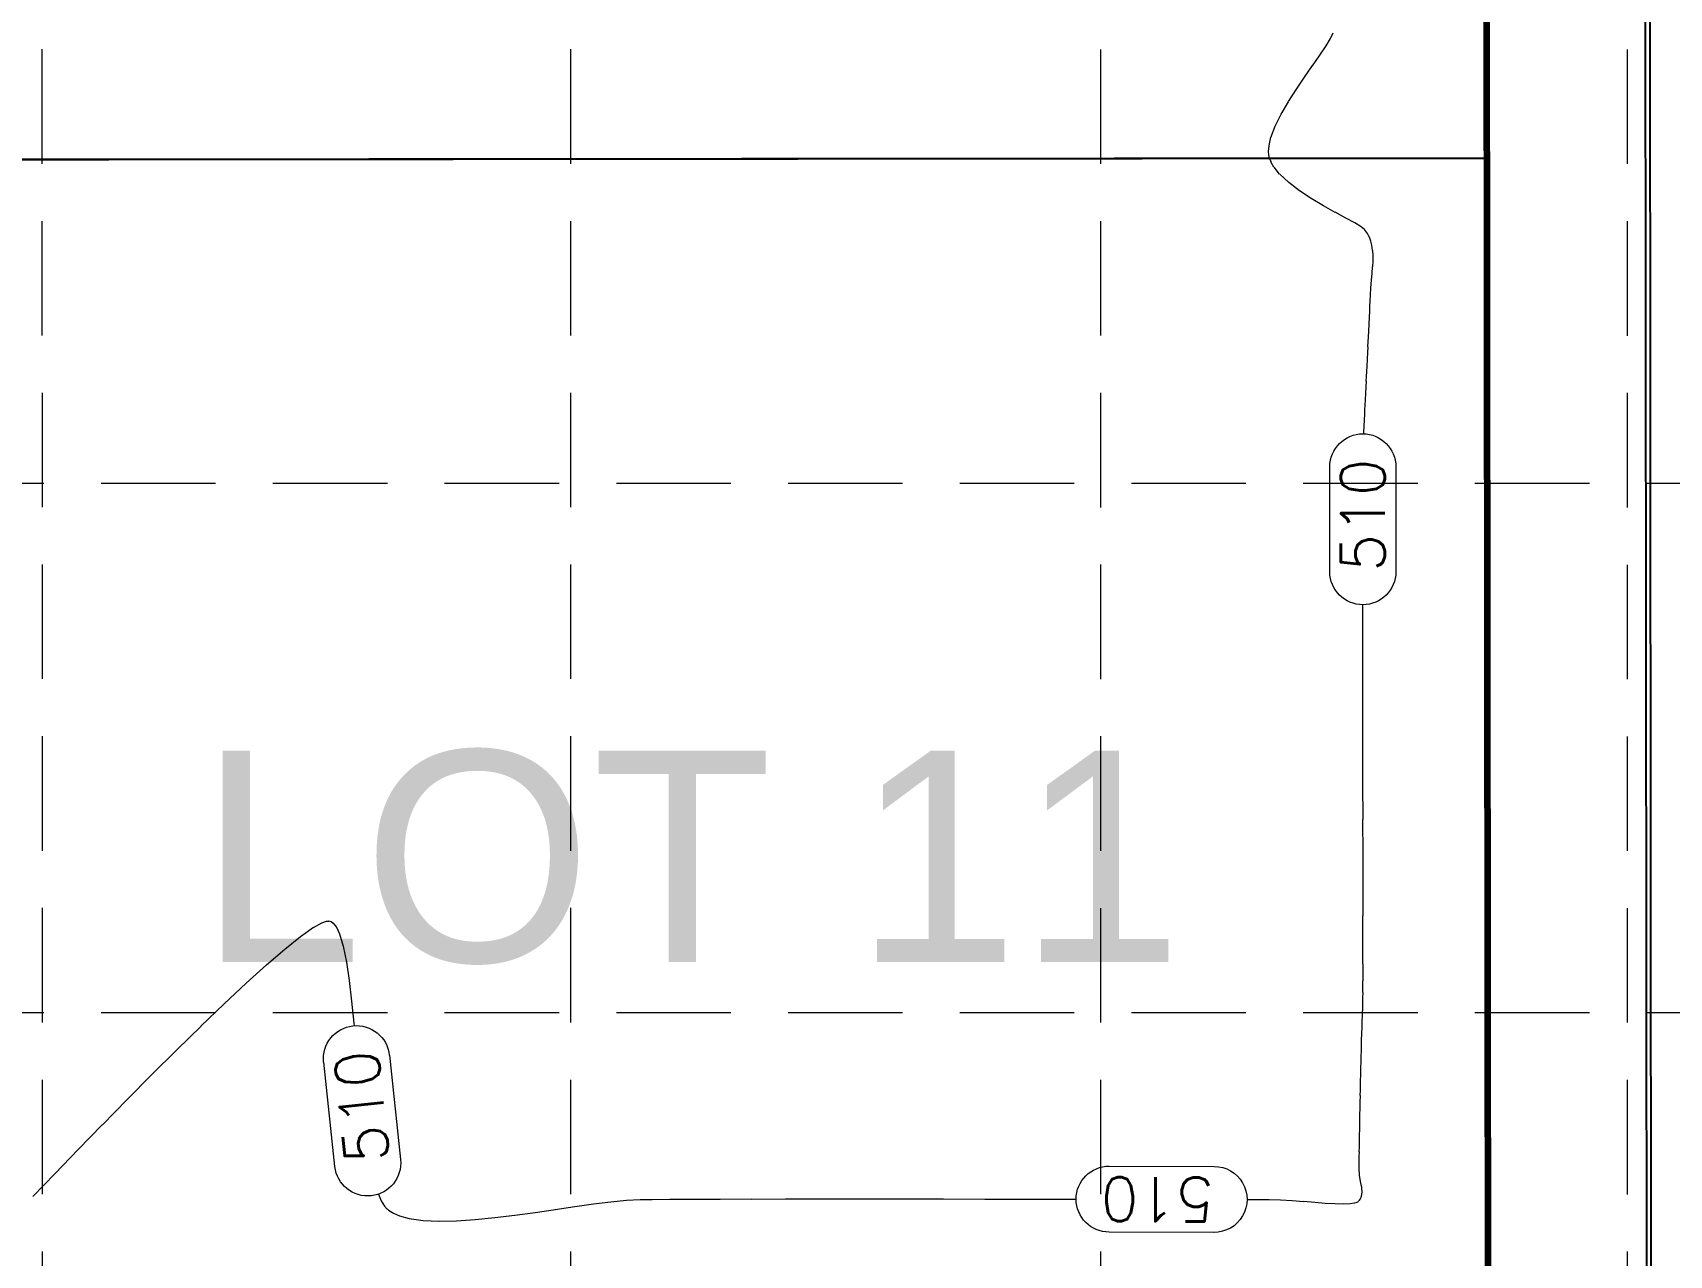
# Model space of a CAD drawing. Header units: feet. Extents: x -406 to 2003, y 7035 to 10885.
# Drawn here: x 137.1 to 322.9, y 9593.2 to 9732 of the extents above; entities that cross this region are included whole.
import ezdxf

# ---------------------------------------------------------------- set-up
doc = ezdxf.new("R2010")
doc.units = ezdxf.units.FT
doc.header["$LTSCALE"] = 40
doc.header["$MEASUREMENT"] = 0
doc.linetypes.add('HIDDEN', pattern=[0.375, 0.25, -0.125])
for name, color, linetype, lineweight in [('1 PROPOSED CONTOURS', 35, 'Continuous', 0), ('LOT NUMBERS', 3, 'Continuous', 35), ('right of way', 3, 'Continuous', 40), ('SILT FENCE', 200, 'Continuous', 100)]:
    doc.layers.add(name, color=color, linetype=linetype, lineweight=lineweight)
for name, color, linetype in [('GRID', 254, 'HIDDEN'), ('lots', 4, 'Continuous'), ('polys', 7, 'Continuous'), ('proposed pavement', 4, 'Continuous')]:
    doc.layers.add(name, color=color, linetype=linetype)
doc.styles.get("Standard").update_dxf_attribs({"font": 'ARIAL.TTF'})

msp = doc.modelspace()

# ---------------------------------------------------------------- linework, layer by layer
at = {"layer": '1 PROPOSED CONTOURS', "color": 35, "elevation": 510}
for points in [[(283.97, 9730.5), (284.49, 9731.36)], [(284.49, 9731.36), (284.77, 9732)], [(277.72, 9720.12), (278.21, 9721.41)], [(277.47, 9718.13), (277.45, 9718.53)], [(277.51, 9717.94), (277.47, 9718.13)], [(278.06, 9716.74), (277.72, 9717.34)], [(282.3, 9713.17), (280.96, 9714.05)], [(283.67, 9712.35), (282.3, 9713.17)], [(286.21, 9710.95), (285, 9711.61)], [(288.34, 9709.66), (287.96, 9709.97)], [(289.05, 9708.35), (288.9, 9708.77)], [(289.26, 9707.29), (289.16, 9707.87)], [(289.12, 9703.9), (289.19, 9704.7)], [(289.19, 9704.7), (289.26, 9705.43)], [(288.96, 9700.94), (288.99, 9701.53)], [(288.86, 9698.9), (288.9, 9699.69)], [(288.9, 9699.69), (288.93, 9700.35)], [(288.76, 9696.89), (288.79, 9697.46)], [(288.79, 9697.46), (288.82, 9698.11)], [(288.7, 9695.68), (288.74, 9696.32)], [(288.48, 9691.07), (288.52, 9691.81)], [(288.52, 9691.81), (288.55, 9692.43)], [(288.34, 9688.06), (288.37, 9688.66)], [(288.37, 9688.66), (288.39, 9689.19)], [(288.27, 9686.46), (288.28, 9686.61)], [(288.28, 9686.61), (288.31, 9687.33)], [(288.16, 9650.99), (288.16, 9655.24)], [(169, 9630.42), (169.94, 9630.94)], [(169.94, 9630.94), (170.47, 9631.12)], [(171.94, 9629.68), (172.37, 9628.27)], [(163.65, 9626.16), (165.72, 9627.95)], [(172.37, 9628.27), (172.73, 9626.48)], [(288.16, 9622.41), (288.17, 9623.04)], [(288.13, 9620.95), (288.15, 9621.61)], [(288.15, 9621.61), (288.16, 9622.41)], [(288, 9616.94), (288.01, 9617.58)], [(287.98, 9616.37), (288, 9616.94)], [(147.82, 9610.86), (150.65, 9613.71)], [(287.86, 9611.32), (287.87, 9611.93)], [(287.82, 9609.21), (287.83, 9609.82)], [(142.26, 9605.18), (145.01, 9608)], [(287.79, 9607.53), (287.8, 9608.13)], [(139.61, 9602.45), (142.26, 9605.18)], [(287.73, 9603.79), (287.74, 9604.39)], [(287.75, 9604.92), (287.76, 9605.45)], [(137.11, 9599.86), (139.61, 9602.45)], [(287.89, 9601.55), (287.77, 9602.27)], [(176.68, 9599.38), (177.07, 9598.76)], [(177.07, 9598.76), (177.36, 9598.44)], [(198.67, 9598.71), (200.78, 9599.01)], [(200.78, 9599.01), (202.75, 9599.25)], [(215.16, 9599.57), (218.7, 9599.58)], [(226.82, 9599.58), (231.25, 9599.58)], [(240.52, 9599.58), (245.21, 9599.57)], [(245.21, 9599.57), (249.85, 9599.57)], [(254.36, 9599.56), (255.59, 9599.56)], [(280.12, 9599.4), (281.43, 9599.31)], [(283.88, 9599.12), (284.97, 9599.05)], [(284.97, 9599.05), (285.93, 9599.03)], [(285.93, 9599.03), (286.72, 9599.06)], [(286.72, 9599.06), (287.22, 9599.13)], [(287.5, 9599.23), (287.64, 9599.31)], [(287.69, 9599.36), (287.77, 9599.44)], [(287.89, 9599.61), (288.01, 9599.89)], [(288.01, 9599.89), (288.07, 9600.31)], [(177.51, 9598.32), (177.68, 9598.19)], [(177.68, 9598.19), (178.08, 9597.95)], [(183.24, 9597.06), (185.23, 9597.11)], [(185.23, 9597.11), (187.36, 9597.25)], [(191.87, 9597.75), (194.17, 9598.06)]]:
    msp.add_lwpolyline(points, dxfattribs=at)
at = {"layer": '1 PROPOSED CONTOURS', "color": 35, "extrusion": (0.821732, -0.569874, 0), "elevation": -5311.79}
msp.add_lwpolyline([(8154.98, 510), (8156.43, 510)], dxfattribs=at)
at = {"layer": '1 PROPOSED CONTOURS', "color": 35, "extrusion": (0.831954, -0.554844, 0), "elevation": -5162.66}
msp.add_lwpolyline([(8251.63, 510), (8252.89, 510)], dxfattribs=at)
at = {"layer": '1 PROPOSED CONTOURS', "color": 35, "extrusion": (-0.828665, 0.559744, 0), "elevation": 5211.31}
msp.add_lwpolyline([(-8216.32, 510), (-8217.98, 510)], dxfattribs=at)
at = {"layer": '1 PROPOSED CONTOURS', "color": 35, "extrusion": (0.821432, -0.570306, 0), "elevation": -5316.08}
msp.add_lwpolyline([(8150.6, 510), (8152.19, 510)], dxfattribs=at)
at = {"layer": '1 PROPOSED CONTOURS', "color": 35, "extrusion": (0.842822, -0.538192, 0), "elevation": -4997.73}
msp.add_lwpolyline([(8346.29, 510), (8347.96, 510)], dxfattribs=at)
at = {"layer": '1 PROPOSED CONTOURS', "color": 35, "extrusion": (0.864333, -0.502919, 0), "elevation": -4648.71}
msp.add_lwpolyline([(8543.97, 510), (8545.6, 510)], dxfattribs=at)
at = {"layer": '1 PROPOSED CONTOURS', "color": 35, "extrusion": (0.894255, -0.447558, 0), "elevation": -4102.1}
msp.add_lwpolyline([(8817.93, 510), (8819.45, 510)], dxfattribs=at)
at = {"layer": '1 PROPOSED CONTOURS', "color": 35, "extrusion": (0.972999, -0.230811, 0), "elevation": -1973.29}
msp.add_lwpolyline([(9520.8, 510), (9521.77, 510)], dxfattribs=at)
at = {"layer": '1 PROPOSED CONTOURS', "color": 35, "extrusion": (0.996994, -0.077475, 0), "elevation": -476.33}
msp.add_lwpolyline([(9710.81, 510), (9711.46, 510)], dxfattribs=at)
at = {"layer": '1 PROPOSED CONTOURS', "color": 35, "extrusion": (0.966432, 0.256924, 0), "elevation": 2764.96}
msp.add_lwpolyline([(9320.22, 510), (9320.43, 510)], dxfattribs=at)
at = {"layer": '1 PROPOSED CONTOURS', "color": 35, "extrusion": (0.932901, 0.360134, 0), "elevation": 3758.63}
msp.add_lwpolyline([(8965.3, 510), (8965.73, 510)], dxfattribs=at)
at = {"layer": '1 PROPOSED CONTOURS', "color": 35, "extrusion": (0.778019, 0.62824, 0), "elevation": 6320.79}
msp.add_lwpolyline([(7384.11, 510), (7385.12, 510)], dxfattribs=at)
at = {"layer": '1 PROPOSED CONTOURS', "color": 35, "extrusion": (0.682888, 0.730523, 0), "elevation": 7288.05}
msp.add_lwpolyline([(6429.89, 510), (6431.3, 510)], dxfattribs=at)
at = {"layer": '1 PROPOSED CONTOURS', "color": 35, "extrusion": (0.605028, 0.796204, 0), "elevation": 7904.35}
msp.add_lwpolyline([(5653.57, 510), (5655.11, 510)], dxfattribs=at)
at = {"layer": '1 PROPOSED CONTOURS', "color": 35, "extrusion": (0.487345, 0.873209, 0), "elevation": 8619.16}
msp.add_lwpolyline([(4484.04, 510), (4485.56, 510)], dxfattribs=at)
at = {"layer": '1 PROPOSED CONTOURS', "color": 35, "extrusion": (0.478206, 0.878248, 0), "elevation": 8665.49}
msp.add_lwpolyline([(4391.32, 510), (4392.47, 510)], dxfattribs=at)
at = {"layer": '1 PROPOSED CONTOURS', "color": 35, "extrusion": (0.509266, 0.860609, 0), "elevation": 8503.14}
msp.add_lwpolyline([(4697.14, 510), (4697.99, 510)], dxfattribs=at)
at = {"layer": '1 PROPOSED CONTOURS', "color": 35, "extrusion": (0.821659, 0.569979, 0), "elevation": 5771.22}
msp.add_lwpolyline([(7813.11, 510), (7813.69, 510)], dxfattribs=at)
at = {"layer": '1 PROPOSED CONTOURS', "color": 35, "extrusion": (0.880503, 0.47404, 0), "elevation": 4856.72}
msp.add_lwpolyline([(8411.65, 510), (8412.13, 510)], dxfattribs=at)
at = {"layer": '1 PROPOSED CONTOURS', "color": 35, "extrusion": (0.973104, 0.230365, 0), "elevation": 2517.74}
msp.add_lwpolyline([(9380.16, 510), (9380.65, 510)], dxfattribs=at)
at = {"layer": '1 PROPOSED CONTOURS', "color": 35, "extrusion": (0.995727, 0.092347, 0), "elevation": 1184.47}
msp.add_lwpolyline([(9638.52, 510), (9639.09, 510)], dxfattribs=at)
at = {"layer": '1 PROPOSED CONTOURS', "color": 35, "extrusion": (0.999929, -0.011903, 0), "elevation": 173.76}
msp.add_lwpolyline([(9708.86, 510), (9709.48, 510)], dxfattribs=at)
at = {"layer": '1 PROPOSED CONTOURS', "color": 35, "extrusion": (0.997409, -0.071946, 0), "elevation": -409.75}
msp.add_lwpolyline([(9701.09, 510), (9701.76, 510)], dxfattribs=at)
at = {"layer": '1 PROPOSED CONTOURS', "color": 35, "extrusion": (0.998837, -0.048223, 0), "elevation": -179.19}
for points in [[(9704.85, 510), (9705.67, 510)], [(9703, 510), (9703.59, 510)], [(9704.18, 510), (9704.85, 510)], [(9700.76, 510), (9701.55, 510)], [(9697.56, 510), (9698.33, 510)]]:
    msp.add_lwpolyline(points, dxfattribs=at)
at = {"layer": '1 PROPOSED CONTOURS', "color": 35, "extrusion": (0.99779, -0.066441, 0), "elevation": -356.26}
msp.add_lwpolyline([(9700.79, 510), (9701.66, 510)], dxfattribs=at)
at = {"layer": '1 PROPOSED CONTOURS', "color": 35, "extrusion": (-0.998837, 0.048223, 0), "elevation": 179.19}
msp.add_lwpolyline([(-9698.96, 510), (-9699.53, 510)], dxfattribs=at)
at = {"layer": '1 PROPOSED CONTOURS', "color": 35, "extrusion": (0.998807, -0.048828, 0), "elevation": -185.06}
msp.add_lwpolyline([(9695.5, 510), (9696.06, 510)], dxfattribs=at)
at = {"layer": '1 PROPOSED CONTOURS', "color": 35, "extrusion": (0.998811, -0.048759, 0), "elevation": -184.39}
msp.add_lwpolyline([(9696.07, 510), (9696.7, 510)], dxfattribs=at)
at = {"layer": '1 PROPOSED CONTOURS', "color": 35, "extrusion": (0.998827, -0.048423, 0), "elevation": -181.12}
msp.add_lwpolyline([(9696.76, 510), (9697.52, 510)], dxfattribs=at)
at = {"layer": '1 PROPOSED CONTOURS', "color": 35, "extrusion": (-0.998823, 0.048499, 0), "elevation": 181.87}
msp.add_lwpolyline([(-9695.01, 510), (-9695.57, 510)], dxfattribs=at)
at = {"layer": '1 PROPOSED CONTOURS', "color": 35, "extrusion": (-0.998917, 0.04652, 0), "elevation": 162.66}
msp.add_lwpolyline([(-9692.11, 510), (-9692.65, 510)], dxfattribs=at)
at = {"layer": '1 PROPOSED CONTOURS', "color": 35, "extrusion": (0.998894, -0.047017, 0), "elevation": -167.49}
msp.add_lwpolyline([(9692.57, 510), (9693.18, 510)], dxfattribs=at)
at = {"layer": '1 PROPOSED CONTOURS', "color": 35, "extrusion": (0.998894, -0.04701, 0), "elevation": -167.41}
msp.add_lwpolyline([(9693.18, 510), (9693.92, 510)], dxfattribs=at)
at = {"layer": '1 PROPOSED CONTOURS', "color": 35, "extrusion": (0.999063, -0.04329, 0), "elevation": -131.32}
msp.add_lwpolyline([(9690.73, 510), (9691.46, 510)], dxfattribs=at)
at = {"layer": '1 PROPOSED CONTOURS', "color": 35, "linetype": 'Continuous', "extrusion": (1, -7.41925e-05, 0)}
for points, elevation in [([(9670.82, 510), (9682.73, 510)], 283.69), ([(9682.73, 510), (9670.82, 510)], 291.19)]:
    msp.add_lwpolyline(points, dxfattribs=dict(at, elevation=elevation))
at = {"layer": '1 PROPOSED CONTOURS', "color": 35, "extrusion": (1, 0.00036933, 0), "elevation": 291.73}
msp.add_lwpolyline([(9663.45, 510), (9666.95, 510)], dxfattribs=at)
at = {"layer": '1 PROPOSED CONTOURS', "color": 35, "extrusion": (-1, -0.000431549, 0), "elevation": -292.33}
msp.add_lwpolyline([(-9659.32, 510), (-9663.43, 510)], dxfattribs=at)
at = {"layer": '1 PROPOSED CONTOURS', "color": 35, "extrusion": (1, 0.000469322, 0), "elevation": 292.69}
msp.add_lwpolyline([(9655.1, 510), (9659.31, 510)], dxfattribs=at)
at = {"layer": '1 PROPOSED CONTOURS', "color": 35, "extrusion": (1, 0.000484493, 0), "elevation": 292.84}
msp.add_lwpolyline([(9646.63, 510), (9650.84, 510)], dxfattribs=at)
at = {"layer": '1 PROPOSED CONTOURS', "color": 35, "extrusion": (1, 0.000462732, 0), "elevation": 292.63}
msp.add_lwpolyline([(9642.53, 510), (9646.64, 510)], dxfattribs=at)
at = {"layer": '1 PROPOSED CONTOURS', "color": 35, "extrusion": (1, 0.00041837, 0), "elevation": 292.2}
msp.add_lwpolyline([(9638.61, 510), (9642.54, 510)], dxfattribs=at)
at = {"layer": '1 PROPOSED CONTOURS', "color": 35, "extrusion": (-1, -0.000345437, 0), "elevation": -291.5}
msp.add_lwpolyline([(-9634.96, 510), (-9638.63, 510)], dxfattribs=at)
at = {"layer": '1 PROPOSED CONTOURS', "color": 35, "extrusion": (-1, -0.000232693, 0), "elevation": -290.41}
msp.add_lwpolyline([(-9631.65, 510), (-9634.99, 510)], dxfattribs=at)
at = {"layer": '1 PROPOSED CONTOURS', "color": 35, "extrusion": (0.574399, -0.818575, 0), "elevation": -7786.15}
msp.add_lwpolyline([(5668.24, 510), (5670.05, 510)], dxfattribs=at)
at = {"layer": '1 PROPOSED CONTOURS', "color": 35, "extrusion": (0.074179, -0.997245, 0), "elevation": -9591.94}
msp.add_lwpolyline([(884.42, 510), (884.7, 510)], dxfattribs=at)
at = {"layer": '1 PROPOSED CONTOURS', "color": 35, "extrusion": (0.190212, 0.981743, 0), "elevation": 9487.79}
msp.add_lwpolyline([(1664.33, 510), (1664.21, 510)], dxfattribs=at)
at = {"layer": '1 PROPOSED CONTOURS', "color": 35, "extrusion": (0.379564, 0.925165, 0), "elevation": 8975.23}
msp.add_lwpolyline([(3497.56, 510), (3497.43, 510)], dxfattribs=at)
at = {"layer": '1 PROPOSED CONTOURS', "color": 35, "extrusion": (0.57692, 0.816801, 0), "elevation": 7965.31}
msp.add_lwpolyline([(5416.7, 510), (5416.41, 510)], dxfattribs=at)
at = {"layer": '1 PROPOSED CONTOURS', "color": 35, "extrusion": (0.778485, 0.627663, 0), "elevation": 6178.25}
msp.add_lwpolyline([(7390.05, 510), (7389.52, 510)], dxfattribs=at)
at = {"layer": '1 PROPOSED CONTOURS', "color": 35, "extrusion": (0.901166, 0.433473, 0), "elevation": 4329.16}
msp.add_lwpolyline([(8604.32, 510), (8603.41, 510)], dxfattribs=at)
at = {"layer": '1 PROPOSED CONTOURS', "color": 35, "extrusion": (-1, -5.85878e-05, 0), "elevation": -288.73}
msp.add_lwpolyline([(-9628.75, 510), (-9631.7, 510)], dxfattribs=at)
at = {"layer": '1 PROPOSED CONTOURS', "color": 35, "extrusion": (0.624324, -0.781165, 0), "elevation": -7417.55}
msp.add_lwpolyline([(6140.42, 510), (6142.72, 510)], dxfattribs=at)
at = {"layer": '1 PROPOSED CONTOURS', "color": 35, "extrusion": (1, -0.000221849, 0), "elevation": 286.03}
msp.add_lwpolyline([(9626.35, 510), (9628.83, 510)], dxfattribs=at)
at = {"layer": '1 PROPOSED CONTOURS', "color": 35, "extrusion": (0.989017, 0.147804, 0), "elevation": 1593.66}
msp.add_lwpolyline([(9495.22, 510), (9493.11, 510)], dxfattribs=at)
at = {"layer": '1 PROPOSED CONTOURS', "color": 35, "extrusion": (0.67104, -0.741421, 0), "elevation": -7027.23}
msp.add_lwpolyline([(6577.76, 510), (6580.87, 510)], dxfattribs=at)
at = {"layer": '1 PROPOSED CONTOURS', "color": 35, "extrusion": (-1, 0.000718093, 0), "elevation": -281.26}
msp.add_lwpolyline([(-9624.56, 510), (-9626.49, 510)], dxfattribs=at)
at = {"layer": '1 PROPOSED CONTOURS', "color": 35, "extrusion": (0.683673, -0.729789, 0), "elevation": -6913.23}
msp.add_lwpolyline([(6694.05, 510), (6697.47, 510)], dxfattribs=at)
at = {"layer": '1 PROPOSED CONTOURS', "color": 35, "extrusion": (0.993116, 0.117131, 0), "elevation": 1299.17}
msp.add_lwpolyline([(9537.87, 510), (9535.52, 510)], dxfattribs=at)
at = {"layer": '1 PROPOSED CONTOURS', "color": 35, "extrusion": (0.999998, -0.00178, 0), "elevation": 271.03}
msp.add_lwpolyline([(9623.54, 510), (9624.85, 510)], dxfattribs=at)
at = {"layer": '1 PROPOSED CONTOURS', "color": 35, "extrusion": (0.692886, -0.721047, 0), "elevation": -6827.66}
msp.add_lwpolyline([(6777.64, 510), (6781.31, 510)], dxfattribs=at)
at = {"layer": '1 PROPOSED CONTOURS', "color": 35, "extrusion": (0.995061, 0.099263, 0), "elevation": 1127.58}
msp.add_lwpolyline([(9557.33, 510), (9554.79, 510)], dxfattribs=at)
at = {"layer": '1 PROPOSED CONTOURS', "color": 35, "extrusion": (0.999378, -0.035275, 0), "elevation": -51.43}
msp.add_lwpolyline([(9624.54, 510), (9625.13, 510)], dxfattribs=at)
at = {"layer": '1 PROPOSED CONTOURS', "color": 35, "extrusion": (0.699857, -0.714283, 0), "elevation": -6761.5}
msp.add_lwpolyline([(6839.8, 510), (6843.65, 510)], dxfattribs=at)
at = {"layer": '1 PROPOSED CONTOURS', "color": 35, "extrusion": (0.995902, 0.090435, 0), "elevation": 1042.8}
msp.add_lwpolyline([(9564.42, 510), (9564.13, 510)], dxfattribs=at)
at = {"layer": '1 PROPOSED CONTOURS', "color": 35, "extrusion": (-0.999494, 0.031821, 0), "elevation": 18.17}
msp.add_lwpolyline([(-9622.65, 510), (-9623.44, 510)], dxfattribs=at)
at = {"layer": '1 PROPOSED CONTOURS', "color": 35, "extrusion": (-0.999314, 0.037023, 0), "elevation": 68.27}
msp.add_lwpolyline([(-9623.21, 510), (-9623.86, 510)], dxfattribs=at)
at = {"layer": '1 PROPOSED CONTOURS', "color": 35, "extrusion": (0.999248, -0.038778, 0), "elevation": -85.17}
msp.add_lwpolyline([(9623.72, 510), (9624.3, 510)], dxfattribs=at)
at = {"layer": '1 PROPOSED CONTOURS', "color": 35, "extrusion": (0.999587, -0.028735, 0), "elevation": 11.53}
msp.add_lwpolyline([(9621.88, 510), (9622.66, 510)], dxfattribs=at)
at = {"layer": '1 PROPOSED CONTOURS', "color": 35, "extrusion": (0.705273, -0.708936, 0), "elevation": -6709.26}
msp.add_lwpolyline([(6887.09, 510), (6891.06, 510)], dxfattribs=at)
at = {"layer": '1 PROPOSED CONTOURS', "color": 35, "linetype": 'Continuous', "extrusion": (0.994321, 0.106426, 0)}
for points, elevation in [([(9542.39, 510), (9530.49, 510)], 1199.98), ([(9530.49, 510), (9542.39, 510)], 1192.48)]:
    msp.add_lwpolyline(points, dxfattribs=dict(at, elevation=elevation))
at = {"layer": '1 PROPOSED CONTOURS', "color": 35, "extrusion": (-0.99968, 0.025289, 0), "elevation": -44.7}
msp.add_lwpolyline([(-9619.39, 510), (-9620.02, 510)], dxfattribs=at)
at = {"layer": '1 PROPOSED CONTOURS', "color": 35, "extrusion": (0.999656, -0.026211, 0), "elevation": 35.83}
msp.add_lwpolyline([(9620.06, 510), (9620.62, 510)], dxfattribs=at)
at = {"layer": '1 PROPOSED CONTOURS', "color": 35, "extrusion": (-0.999714, 0.023919, 0), "elevation": -57.88}
msp.add_lwpolyline([(-9617.17, 510), (-9617.79, 510)], dxfattribs=at)
at = {"layer": '1 PROPOSED CONTOURS', "color": 35, "extrusion": (0.999701, -0.024456, 0), "elevation": 52.71}
msp.add_lwpolyline([(9617.82, 510), (9618.59, 510)], dxfattribs=at)
at = {"layer": '1 PROPOSED CONTOURS', "color": 35, "extrusion": (0.999694, -0.024744, 0), "elevation": 49.94}
msp.add_lwpolyline([(9618.6, 510), (9619.36, 510)], dxfattribs=at)
at = {"layer": '1 PROPOSED CONTOURS', "color": 35, "extrusion": (-0.999761, 0.021875, 0), "elevation": -77.54}
msp.add_lwpolyline([(-9615.93, 510), (-9616.48, 510)], dxfattribs=at)
at = {"layer": '1 PROPOSED CONTOURS', "color": 35, "extrusion": (0.999736, -0.022993, 0), "elevation": 66.79}
msp.add_lwpolyline([(9616.56, 510), (9617.11, 510)], dxfattribs=at)
at = {"layer": '1 PROPOSED CONTOURS', "color": 35, "extrusion": (0.712965, -0.7012, 0), "elevation": -6633.74}
msp.add_lwpolyline([(6951.85, 510), (6955.86, 510)], dxfattribs=at)
at = {"layer": '1 PROPOSED CONTOURS', "color": 35, "extrusion": (0.999798, -0.020097, 0), "elevation": 94.64}
msp.add_lwpolyline([(9613.67, 510), (9614.41, 510)], dxfattribs=at)
at = {"layer": '1 PROPOSED CONTOURS', "color": 35, "extrusion": (0.999792, -0.020386, 0), "elevation": 91.87}
msp.add_lwpolyline([(9614.44, 510), (9615.19, 510)], dxfattribs=at)
at = {"layer": '1 PROPOSED CONTOURS', "color": 35, "extrusion": (0.999847, -0.017472, 0), "elevation": 119.88}
msp.add_lwpolyline([(9611.69, 510), (9612.23, 510)], dxfattribs=at)
at = {"layer": '1 PROPOSED CONTOURS', "color": 35, "extrusion": (0.999827, -0.01861, 0), "elevation": 108.94}
msp.add_lwpolyline([(9612.36, 510), (9612.9, 510)], dxfattribs=at)
at = {"layer": '1 PROPOSED CONTOURS', "color": 35, "extrusion": (0.999886, -0.015127, 0), "elevation": 142.42}
msp.add_lwpolyline([(9608.7, 510), (9609.31, 510)], dxfattribs=at)
at = {"layer": '1 PROPOSED CONTOURS', "color": 35, "extrusion": (0.999877, -0.015677, 0), "elevation": 137.14}
msp.add_lwpolyline([(9609.38, 510), (9610.12, 510)], dxfattribs=at)
at = {"layer": '1 PROPOSED CONTOURS', "color": 35, "extrusion": (0.999873, -0.015965, 0), "elevation": 134.37}
msp.add_lwpolyline([(9610.16, 510), (9610.9, 510)], dxfattribs=at)
at = {"layer": '1 PROPOSED CONTOURS', "color": 35, "extrusion": (0.999915, -0.013018, 0), "elevation": 162.69}
msp.add_lwpolyline([(9607.32, 510), (9607.85, 510)], dxfattribs=at)
at = {"layer": '1 PROPOSED CONTOURS', "color": 35, "linetype": 'Continuous', "extrusion": (0.002036, 0.999998, 0)}
for points, elevation in [([(-239.8, 510), (-251.71, 510)], 9603.81), ([(-251.71, 510), (-239.8, 510)], 9596.31)]:
    msp.add_lwpolyline(points, dxfattribs=dict(at, elevation=elevation))
at = {"layer": '1 PROPOSED CONTOURS', "color": 35, "extrusion": (-0.999934, 0.011504, 0), "elevation": -177.24}
msp.add_lwpolyline([(-9605.73, 510), (-9606.46, 510)], dxfattribs=at)
at = {"layer": '1 PROPOSED CONTOURS', "color": 35, "extrusion": (0.998107, 0.061507, 0), "elevation": 877.84}
msp.add_lwpolyline([(9566.39, 510), (9567.18, 510)], dxfattribs=at)
at = {"layer": '1 PROPOSED CONTOURS', "color": 35, "extrusion": (0.983588, 0.18043, 0), "elevation": 2015.58}
msp.add_lwpolyline([(9391.35, 510), (9392.02, 510)], dxfattribs=at)
at = {"layer": '1 PROPOSED CONTOURS', "color": 35, "extrusion": (0.996011, 0.089232, 0), "elevation": 1143.58}
msp.add_lwpolyline([(9536.31, 510), (9536.89, 510)], dxfattribs=at)
at = {"layer": '1 PROPOSED CONTOURS', "color": 35, "extrusion": (0.915408, 0.402527, 0), "elevation": 4025.75}
msp.add_lwpolyline([(8717.04, 510), (8716.23, 510)], dxfattribs=at)
at = {"layer": '1 PROPOSED CONTOURS', "color": 35, "extrusion": (0.143928, -0.989588, 0), "elevation": -9470.18}
msp.add_lwpolyline([(1575.88, 510), (1578.12, 510)], dxfattribs=at)
at = {"layer": '1 PROPOSED CONTOURS', "color": 35, "extrusion": (0.097648, -0.995221, 0), "elevation": -9533.58}
msp.add_lwpolyline([(1139.12, 510), (1140.91, 510)], dxfattribs=at)
at = {"layer": '1 PROPOSED CONTOURS', "color": 35, "extrusion": (-0.053249, 0.998581, 0), "elevation": 9574.92}
msp.add_lwpolyline([(-715.39, 510), (-716.95, 510)], dxfattribs=at)
at = {"layer": '1 PROPOSED CONTOURS', "color": 35, "extrusion": (0.014262, -0.999898, 0), "elevation": -9595.59}
msp.add_lwpolyline([(342.96, 510), (344.33, 510)], dxfattribs=at)
at = {"layer": '1 PROPOSED CONTOURS', "color": 35, "extrusion": (0.007977, -0.999968, 0), "elevation": -9597.57}
msp.add_lwpolyline([(284.02, 510), (286.03, 510)], dxfattribs=at)
at = {"layer": '1 PROPOSED CONTOURS', "color": 35, "extrusion": (-0.004973, 0.999988, 0), "elevation": 9598.39}
msp.add_lwpolyline([(-257.19, 510), (-259.79, 510)], dxfattribs=at)
at = {"layer": '1 PROPOSED CONTOURS', "color": 35, "extrusion": (0.003208, -0.999995, 0), "elevation": -9598.83}
msp.add_lwpolyline([(242.85, 510), (245.95, 510)], dxfattribs=at)
at = {"layer": '1 PROPOSED CONTOURS', "color": 35, "extrusion": (0.001214, -0.999999, 0), "elevation": -9599.3}
msp.add_lwpolyline([(230.35, 510), (234.26, 510)], dxfattribs=at)
at = {"layer": '1 PROPOSED CONTOURS', "color": 35, "extrusion": (-0.000590579, 1, 0), "elevation": 9599.45}
msp.add_lwpolyline([(-228.28, 510), (-232.49, 510)], dxfattribs=at)
at = {"layer": '1 PROPOSED CONTOURS', "color": 35, "extrusion": (0.000294293, 1, 0), "elevation": 9599.65}
msp.add_lwpolyline([(-228.43, 510), (-233.02, 510)], dxfattribs=at)
at = {"layer": '1 PROPOSED CONTOURS', "color": 35, "extrusion": (0.000625487, 1, 0), "elevation": 9599.73}
msp.add_lwpolyline([(-229.84, 510), (-234.52, 510)], dxfattribs=at)
at = {"layer": '1 PROPOSED CONTOURS', "color": 35, "extrusion": (0.00139, 0.999999, 0), "elevation": 9599.91}
msp.add_lwpolyline([(-236.5, 510), (-241.02, 510)], dxfattribs=at)
at = {"layer": '1 PROPOSED CONTOURS', "color": 35, "extrusion": (0.003647, 0.999993, 0), "elevation": 9600.46}
msp.add_lwpolyline([(-239.98, 510), (-241.52, 510)], dxfattribs=at)
at = {"layer": '1 PROPOSED CONTOURS', "color": 35, "extrusion": (0.005253, 0.999986, 0), "elevation": 9600.83}
msp.add_lwpolyline([(-226.1, 510), (-227.08, 510)], dxfattribs=at)
at = {"layer": '1 PROPOSED CONTOURS', "color": 35, "extrusion": (0.026152, 0.999658, 0), "elevation": 9603.48}
msp.add_lwpolyline([(-26.37, 510), (-27.67, 510)], dxfattribs=at)
at = {"layer": '1 PROPOSED CONTOURS', "color": 35, "extrusion": (0.054597, 0.998508, 0), "elevation": 9600.38}
msp.add_lwpolyline([(245.71, 510), (244.39, 510)], dxfattribs=at)
at = {"layer": '1 PROPOSED CONTOURS', "color": 35, "extrusion": (0.07934, 0.996848, 0), "elevation": 9591.38}
msp.add_lwpolyline([(481.07, 510), (479.8, 510)], dxfattribs=at)
at = {"layer": '1 PROPOSED CONTOURS', "color": 35, "extrusion": (0.076286, 0.997086, 0), "elevation": 9592.8}
msp.add_lwpolyline([(450.42, 510), (449.22, 510)], dxfattribs=at)
at = {"layer": '1 PROPOSED CONTOURS', "color": 35, "extrusion": (-0.316225, 0.948684, 0), "elevation": 9015.72}
msp.add_lwpolyline([(-3307.97, 510), (-3308.26, 510)], dxfattribs=at)
at = {"layer": '1 PROPOSED CONTOURS', "color": 35, "extrusion": (0.646726, -0.762723, 0), "elevation": -7135.59}
msp.add_lwpolyline([(6427.51, 510), (6427.58, 510)], dxfattribs=at)
at = {"layer": '1 PROPOSED CONTOURS', "color": 35, "extrusion": (0.812767, -0.582589, 0), "elevation": -5358.64}
msp.add_lwpolyline([(7969.76, 510), (7969.97, 510)], dxfattribs=at)
at = {"layer": '1 PROPOSED CONTOURS', "color": 35, "extrusion": (0.654025, 0.756473, 0), "elevation": 7376.96}
msp.add_lwpolyline([(6143.46, 510), (6143.26, 510)], dxfattribs=at)
at = {"layer": '1 PROPOSED CONTOURS', "color": 35, "extrusion": (0.394518, 0.918888, 0), "elevation": 8889.7}
msp.add_lwpolyline([(3622.93, 510), (3622.18, 510)], dxfattribs=at)
at = {"layer": '1 PROPOSED CONTOURS', "color": 35, "extrusion": (0.261936, 0.965085, 0), "elevation": 9309.38}
msp.add_lwpolyline([(2341.45, 510), (2340.33, 510)], dxfattribs=at)
at = {"layer": '1 PROPOSED CONTOURS', "color": 35, "extrusion": (0.137905, 0.990445, 0), "elevation": 9530.46}
msp.add_lwpolyline([(1145.4, 510), (1143.8, 510)], dxfattribs=at)
at = {"layer": '1 PROPOSED CONTOURS', "color": 35, "extrusion": (0.043292, 0.999062, 0), "elevation": 9596}
msp.add_lwpolyline([(234.21, 510), (232.4, 510)], dxfattribs=at)
at = {"layer": '1 PROPOSED CONTOURS', "color": 35, "extrusion": (0.098823, -0.995105, 0), "elevation": -9531.75}
msp.add_lwpolyline([(1134.87, 510), (1137.11, 510)], dxfattribs=at)
at = {"layer": '1 PROPOSED CONTOURS', "color": 35, "extrusion": (0.120915, -0.992663, 0), "elevation": -9504.13}
msp.add_lwpolyline([(1348.67, 510), (1350.97, 510)], dxfattribs=at)
at = {"layer": '1 PROPOSED CONTOURS', "color": 35, "extrusion": (-0.142803, 0.989751, 0), "elevation": 9471.96}
msp.add_lwpolyline([(-1562.81, 510), (-1565.12, 510)], dxfattribs=at)
at = {"layer": '1 PROPOSED CONTOURS', "color": 35, "linetype": 'Continuous', "extrusion": (0, 0, -1)}
for centre, start, end in [((-288.15, 9682.71, -510), 0.0043, 180.0043), ((-288.15, 9670.8, -510), 180.0043, 0.0043), ((-173.87, 9615.51, -510), 353.8906, 173.8906), ((-175.14, 9603.67, -510), 173.8906, 353.8906), ((-259.34, 9599.56, -510), 270.1166, 90.1166), ((-271.25, 9599.53, -510), 90.1166, 270.1166)]:
    msp.add_arc(centre, 3.75, start, end, dxfattribs=at)
at = {"layer": 'GRID', "color": 252, "linetype": 'HIDDEN', "lineweight": 0, "ltscale": 1.3}
for p, q in [((138.61, 7338.12), (138, 10819.79)), ((198.2, 7338.12), (198.22, 10819.75)), ((258.44, 7338.11), (258.37, 10819.74)), ((318.13, 7338.1), (318.25, 10819.73)), ((-342.62, 9680.84), (1939.97, 9680.84)), ((-342.62, 9620.77), (1939.97, 9620.77))]:
    msp.add_line(p, q, dxfattribs=at)
at = {"layer": 'lots', "color": 7, "linetype": 'Continuous'}
msp.add_line((302.24, 9717.76), (-206.43, 9717.26), dxfattribs=at)
msp.add_line((302.24, 9717.76), (-206.43, 9717.26), dxfattribs=at)
at = {"layer": 'polys', "color": 7, "linetype": 'Continuous'}
msp.add_lwpolyline([(-206.38, 9845.76), (-206.43, 9717.26), (302.24, 9717.76), (302.12, 9835.76, -0.071193), (288.74, 9846.25)], format="xyb", close=True, dxfattribs=at)
msp.add_lwpolyline([(-206.43, 9717.26), (-206.45, 9636.45), (-206.81, 9589.26), (302.36, 9589.76), (302.24, 9717.76)], close=True, dxfattribs=at)
at = {"layer": 'proposed pavement', "color": 7, "linetype": 'Continuous'}
for p, q in [((320.12, 9834.71), (321.65, 8298.24)), ((320.62, 9834.71), (320.88, 9579.09))]:
    msp.add_line(p, q, dxfattribs=at)
at = {"layer": 'right of way', "color": 7, "linetype": 'Continuous'}
msp.add_line((302.12, 9835.76), (303.63, 8317.83), dxfattribs=at)
msp.add_line((302.12, 9835.76), (303.63, 8317.83), dxfattribs=at)
at = {"layer": 'SILT FENCE', "color": 7, "linetype": 'Continuous'}
msp.add_line((303.63, 8317.83), (302.12, 9835.76), dxfattribs=at)

# ---------------------------------------------------------------- texts
at = {"layer": '1 PROPOSED CONTOURS', "color": 35, "linetype": 'Continuous', "char_height": 5, "width": 17.8571, "attachment_point": 1}
for insert, rotation in [((285.65, 9670.8, 510), 89.9957), ((172.66, 9603.4, 510), 96.1094), ((271.24, 9597.03, 510), 179.8834)]:
    msp.add_mtext('\\Fsimplex.shx;\\W1.0000000000;\\T1.0000000000;\\o\\l510', dxfattribs=dict(at, insert=insert, rotation=rotation))
at = {"layer": 'LOT NUMBERS', "color": 7, "linetype": 'Continuous'}
msp.add_text('LOT 11', height=24, dxfattribs=at).set_placement((155.91, 9626.49))

doc.saveas('drawing.dxf')
